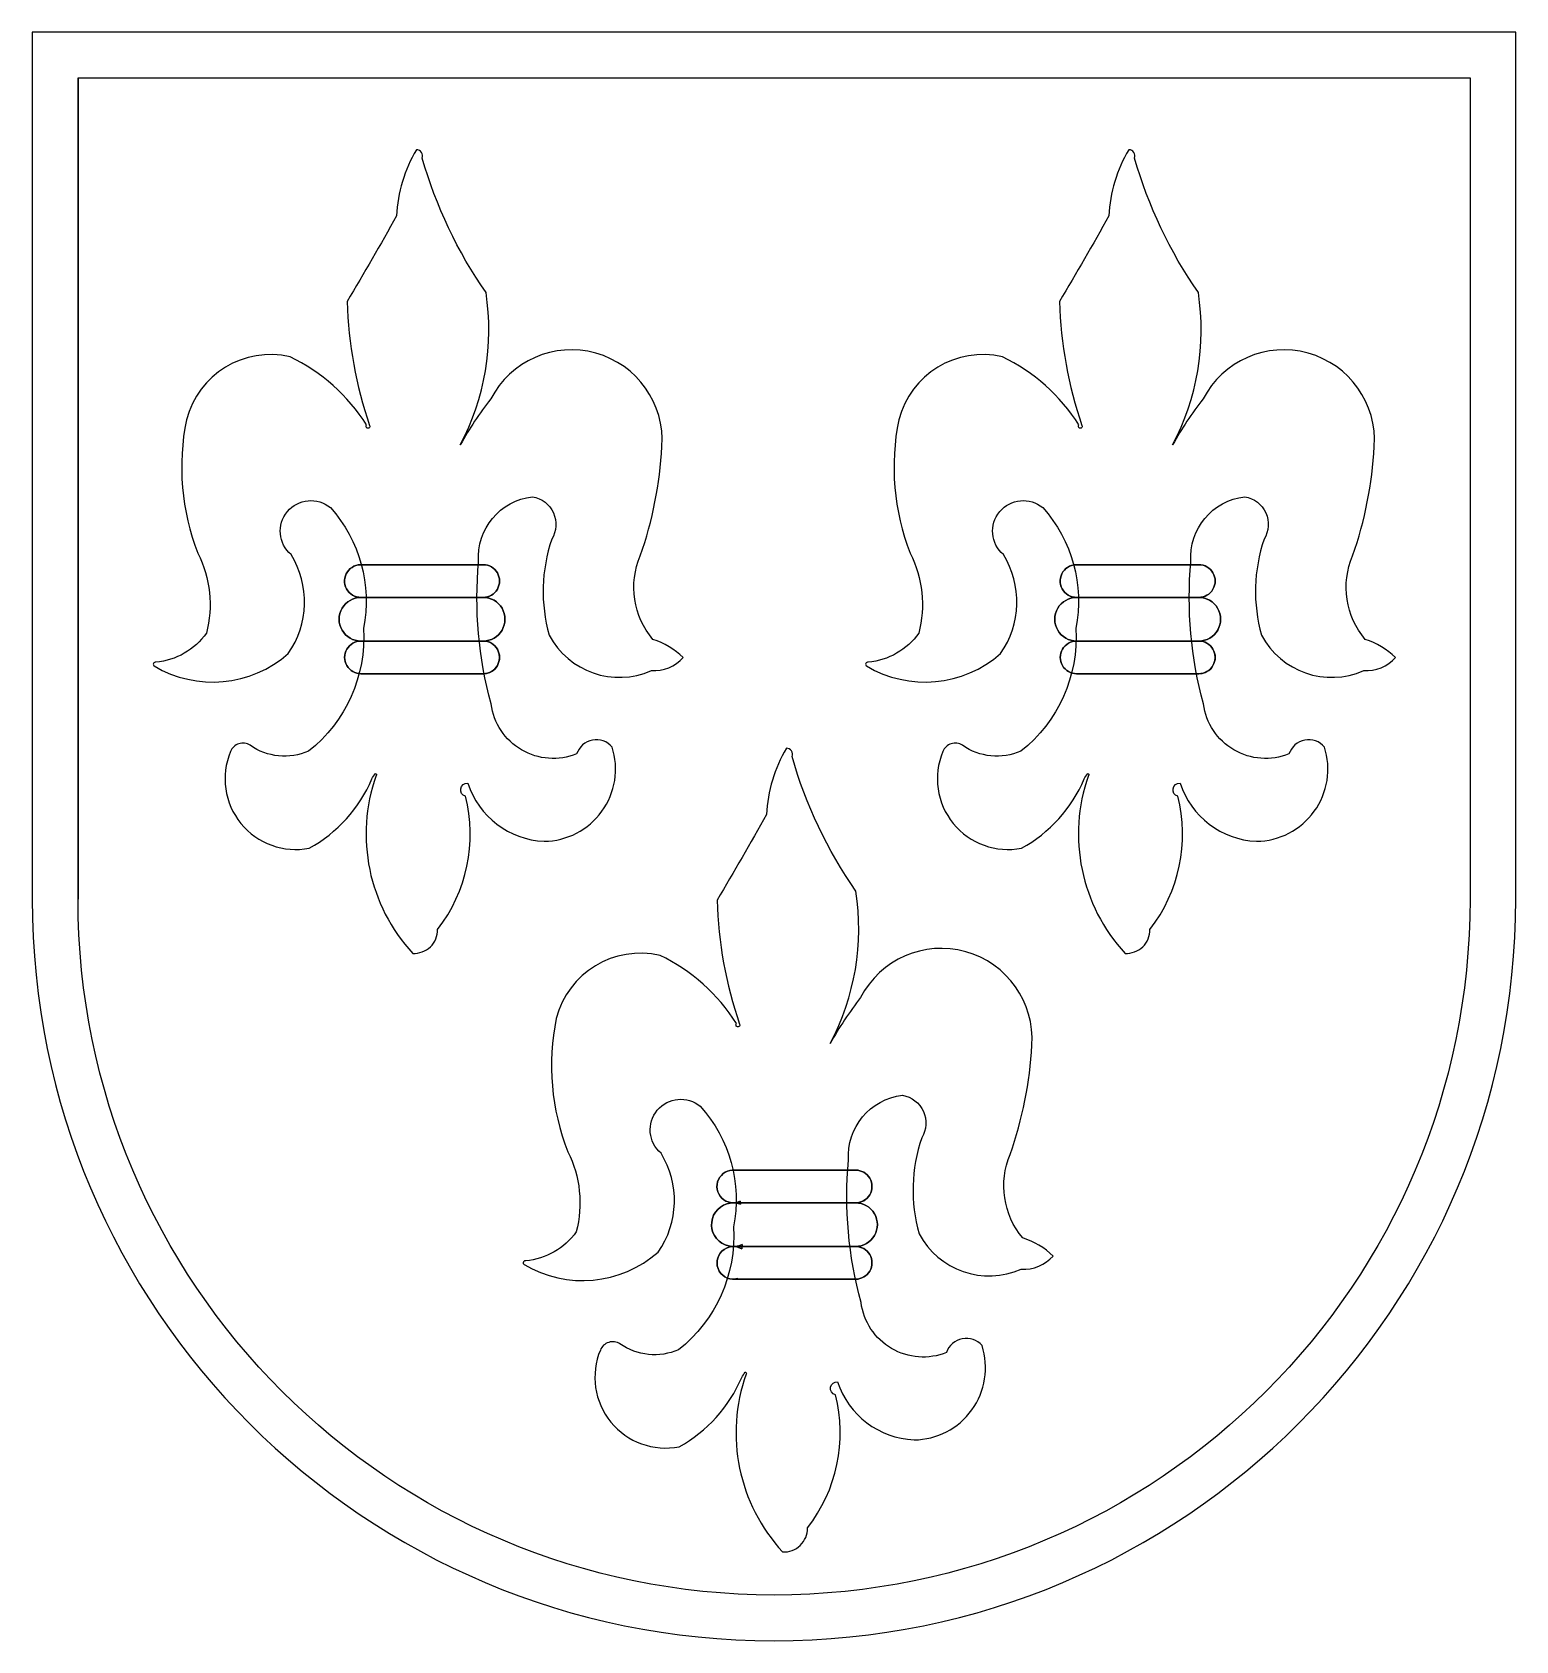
# Model space of a CAD drawing. Header units: millimetres. Extents: x -34.6 to 33.4, y -40.9 to 32.8.
import ezdxf

# ---------------------------------------------------------------- set-up
doc = ezdxf.new("R2010")
doc.units = ezdxf.units.MM
for name, color, linetype in [('Blume-Links', 70, 'Continuous'), ('BlumeBund', 70, 'Continuous'), ('WappenHofsgrun_Kontur2', 70, 'Continuous')]:
    doc.layers.add(name, color=color, linetype=linetype)

msp = doc.modelspace()

# ---------------------------------------------------------------- linework, layer by layer
at = {"layer": 'Blume-Links'}
for points in [[(33.431, 32.829), (-34.569, 32.829), (-34.569, -6.915, 1), (33.431, -6.915)], [(31.331, -6.915, -1), (-32.469, -6.915), (-32.469, 30.729), (31.331, 30.729)], [(-16.955, 27.439, 0.122901), (-17.868, 24.409, -0.007264), (-20.134, 20.48, 0.075726), (-19.102, 14.798, -2.04562), (-19.24, 14.822, 0.140369), (-22.748, 17.946, 0.406745), (-27.5, 15.058, 0.144171), (-26.974, 8.943, -0.181604), (-26.584, 5.274, -0.218306), (-28.901, 3.946, 0.806745), (-28.979, 3.775, 0.324953), (-22.833, 4.342, 0.29909), (-22.703, 8.878, -0.992908), (-20.901, 11.033, -0.237036), (-19.383, 5.498, -0.246622), (-21.899, -0.131, -0.26184), (-24.582, 0.138, 0.472833), (-25.482, -0.149, 0.598071), (-21.87, -4.581, 0.167908), (-19.003, -1.403, -0.056652), (-18.841, -1.154, -0.635267), (-18.807, -1.252, 0.277835), (-17.127, -9.401, 0.43365), (-15.989, -8.303, 0.23114), (-14.708, -2.194, -0.922663), (-14.607, -1.604, 0.310854), (-11.105, -4.263, 0.504802), (-7.988, 0.059, 0.580106), (-9.615, -0.259, -0.490397), (-13.533, 2.034, -0.089498), (-14.11, 8.555, -0.400581), (-11.633, 11.535, -0.528166), (-10.753, 9.588, 0.151532), (-10.875, 5.184, 0.392823), (-6.189, 3.562, 0.227917), (-4.731, 4.163, 0.115647), (-6.122, 4.992, -0.282534), (-6.697, 8.826, 0.07028), (-5.703, 13.828, 0.813922), (-13.553, 16.015, 0.038955), (-14.946, 13.913, 0.161091), (-13.768, 20.889, -0.081211), (-16.697, 27.056, 0.554444)], [(15.694, 27.439, 0.122901), (14.781, 24.409, -0.007264), (12.515, 20.48, 0.075726), (13.546, 14.798, -2.04562), (13.409, 14.822, 0.140369), (9.901, 17.946, 0.406745), (5.149, 15.058, 0.144171), (5.674, 8.943, -0.181604), (6.065, 5.274, -0.218306), (3.748, 3.946, 0.806745), (3.67, 3.775, 0.324953), (9.816, 4.342, 0.29909), (9.946, 8.878, -0.992908), (11.747, 11.033, -0.237036), (13.266, 5.498, -0.246622), (10.75, -0.131, -0.26184), (8.066, 0.138, 0.472833), (7.166, -0.149, 0.598071), (10.779, -4.581, 0.167908), (13.645, -1.403, -0.056652), (13.808, -1.154, -0.635267), (13.842, -1.252, 0.277835), (15.522, -9.401, 0.43365), (16.66, -8.303, 0.23114), (17.941, -2.194, -0.922663), (18.042, -1.604, 0.310854), (21.544, -4.263, 0.504802), (24.661, 0.059, 0.580106), (23.034, -0.259, -0.490397), (19.115, 2.034, -0.089498), (18.538, 8.555, -0.400581), (21.016, 11.535, -0.528166), (21.896, 9.588, 0.151532), (21.773, 5.184, 0.392823), (26.46, 3.562, 0.227917), (27.918, 4.163, 0.115647), (26.527, 4.992, -0.282534), (25.952, 8.826, 0.07028), (26.946, 13.828, 0.813922), (19.096, 16.015, 0.038955), (17.703, 13.913, 0.161091), (18.88, 20.889, -0.081211), (15.952, 27.056, 0.554444)], [(-19.5, 6.917, -1.048272), (-19.429, 8.414, 1.048272)], [(13.3, 6.917, -1.048272), (13.371, 8.414, 1.048272)], [(-13.902, 6.917, -1.000646), (-13.899, 4.917, 1.000646)], [(18.898, 6.917, -1.000646), (18.901, 4.917, 1.000646)], [(-19.499, 3.417, -1.000072), (-19.499, 4.917, 1.000072)], [(13.301, 3.417, -1.000072), (13.301, 4.917, 1.000072)], [(0, 0, 0.122901), (-0.913, -3.03, -0.007264), (-3.179, -6.96, 0.075726), (-2.148, -12.642, -2.04562), (-2.285, -12.618, 0.140369), (-5.793, -9.493, 0.406745), (-10.546, -12.382, 0.144171), (-10.02, -18.497, -0.181604), (-9.63, -22.166, -0.218306), (-11.947, -23.494, 0.806745), (-12.024, -23.664, 0.324953), (-5.878, -23.098, 0.29909), (-5.748, -18.561, -0.992908), (-3.947, -16.407, -0.237036), (-2.429, -21.942, -0.246622), (-4.944, -27.57, -0.26184), (-7.628, -27.301, 0.472833), (-8.528, -27.588, 0.598071), (-4.916, -32.02, 0.167908), (-2.049, -28.843, -0.056652), (-1.886, -28.594, -0.635267), (-1.852, -28.692, 0.277835), (-0.172, -36.841, 0.43365), (0.966, -35.742, 0.23114), (2.247, -29.633, -0.922663), (2.348, -29.043, 0.310854), (5.85, -31.703, 0.504802), (8.967, -27.38, 0.580106), (7.34, -27.699, -0.490397), (3.421, -25.406, -0.089498), (2.844, -18.884, -0.400581), (5.321, -15.905, -0.528166), (6.202, -17.852, 0.151532), (6.079, -22.255, 0.392823), (10.766, -23.878, 0.227917), (12.223, -23.276, 0.115647), (10.832, -22.447, -0.282534), (10.258, -18.614, 0.07028), (11.252, -13.612, 0.813922), (3.402, -11.425, 0.038955), (2.009, -13.526, 0.161091), (3.186, -6.551, -0.081211), (0.258, -0.383, 0.554444)], [(-2.432, -24.337), (3.292, -24.337), (3.169, -24.337, 1.000269), (3.168, -22.837, -1.000269), (3.169, -24.337, 1.000269), (3.168, -22.837, 1.000646), (3.166, -20.837, 1.002009), (3.169, -19.337), (3.292, -19.337), (-2.432, -19.337), (-2.362, -19.341, 1.309536), (-2.114, -20.766), (-2.098, -20.895, 1.476527), (-2.025, -22.751), (-2.036, -22.95, 1.541904), (-2.221, -24.307)], [(-2.114, -20.766, -1.309536), (-2.362, -19.341, 1.309536)], [(3.169, -19.337, -1.000312), (3.168, -20.837, 1.000312)], [(-2.025, -22.751, -1.476527), (-2.098, -20.895, 1.476527)], [(3.166, -20.837, -1.000646), (3.168, -22.837, 1.000646)], [(-2.221, -24.307, -1.541904), (-2.036, -22.95, 1.541904)]]:
    msp.add_lwpolyline(points, format="xyb", close=True, dxfattribs=at)
for points in [[(-13.845, 4.918), (-19.5, 4.917), (-13.853, 4.917), (-19.5, 4.917), (-19.499, 4.917, -1.000058), (-19.5, 6.917, 1.000139), (-19.5, 4.917, -1.000139), (-19.5, 6.917), (-13.899, 6.917), (-13.899, 6.917, 1.000312), (-13.899, 8.417, -1.000312), (-13.899, 6.917, 1.000312), (-13.899, 8.417), (-19.5, 8.417), (-19.429, 8.414, 1.048272), (-19.5, 6.917)], [(18.955, 4.918), (13.3, 4.917), (18.947, 4.917), (13.3, 4.917), (13.301, 4.917, -1.000058), (13.3, 6.917, 1.000139), (13.3, 4.917, -1.000139), (13.3, 6.917), (18.901, 6.917), (18.901, 6.917, 1.000312), (18.901, 8.417, -1.000312), (18.901, 6.917, 1.000312), (18.901, 8.417), (13.3, 8.417), (13.371, 8.414, 1.048272), (13.3, 6.917)], [(-13.899, 3.417, 1.000269), (-13.899, 4.917, -1.000269), (-13.899, 3.417, 0.999346), (-13.9, 4.918, 1.000424), (-13.902, 6.917)], [(18.901, 3.417, 1.000269), (18.901, 4.917, -1.000269), (18.901, 3.417, 0.999346), (18.9, 4.918, 1.000424), (18.898, 6.917)]]:
    msp.add_lwpolyline(points, format="xyb", dxfattribs=at)
for points in [[(-13.899, 8.417), (-19.5, 8.417)], [(18.901, 8.417), (13.3, 8.417)], [(-13.899, 6.917), (-19.5, 6.917)], [(18.901, 6.917), (13.3, 6.917)], [(-13.899, 3.417), (-19.5, 3.417)], [(18.901, 3.417), (13.3, 3.417)], [(3.292, -19.337), (-2.432, -19.337)], [(3.292, -20.837), (-2.432, -20.837)], [(3.292, -22.837), (-2.432, -22.837)], [(3.292, -24.337), (-2.432, -24.337)]]:
    msp.add_lwpolyline(points, close=True, dxfattribs=at)
at = {"layer": 'BlumeBund'}
for points in [[(-2.432, -20.837), (3.292, -20.837)], [(-2.432, -22.837), (3.292, -22.837)]]:
    msp.add_lwpolyline(points, dxfattribs=at)
at = {"layer": 'WappenHofsgrun_Kontur2'}
msp.add_lwpolyline([(31.331, -6.915, -1), (-32.469, -6.915), (-32.469, 30.729), (31.331, 30.729)], format="xyb", close=True, dxfattribs=at)
msp.add_lwpolyline([(-32.469, 30.729), (-32.469, -6.915)], dxfattribs=at)

doc.saveas('drawing.dxf')
